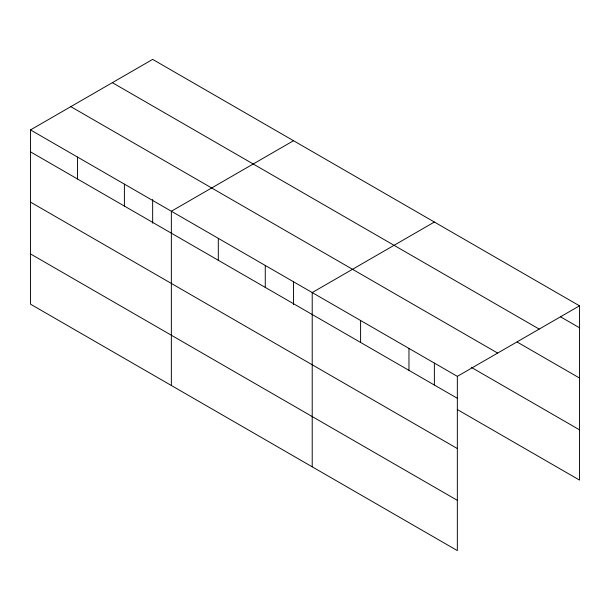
<?xml version="1.0" encoding="UTF-8"?>
<svg xmlns="http://www.w3.org/2000/svg" width="610" height="610" viewBox="0 0 610 610"><rect width="100%" height="100%" fill="white"/><g stroke="black" fill="none" stroke-linecap="round" stroke-linejoin="round"><path stroke-width="0.91" d="M30.5 129.922L457.34 376.355L457.34 550.609L30.5 304.169L30.5 129.922L152.66 59.391L579.5 305.823L579.5 480.078L457.332 409.546M293.517 140.719L171.357 211.243L171.357 385.497M434.373 222.04L312.213 292.564L312.213 466.818M457.34 376.355L579.5 305.823M560.643 316.887L579.5 327.768M112.347 82.663L539.187 329.103M517.188 342.058L579.5 378.032M70.813 106.643L497.653 353.083M471.271 367.334L579.5 429.821M30.5 151.859L457.34 398.299M30.5 202.123L457.34 448.563M30.5 253.912L457.34 500.345M434.373 363.102L434.373 384.91M408.967 348.424L408.967 370.369M360.594 320.494L360.594 342.439M293.517 281.774L293.517 304.535M265.266 265.457L265.266 287.401M218.311 238.35L218.311 260.295M152.66 199.508L152.66 223.214M124.402 184.136L124.402 206.081M77.455 157.029L77.455 178.974"/></g></svg>
